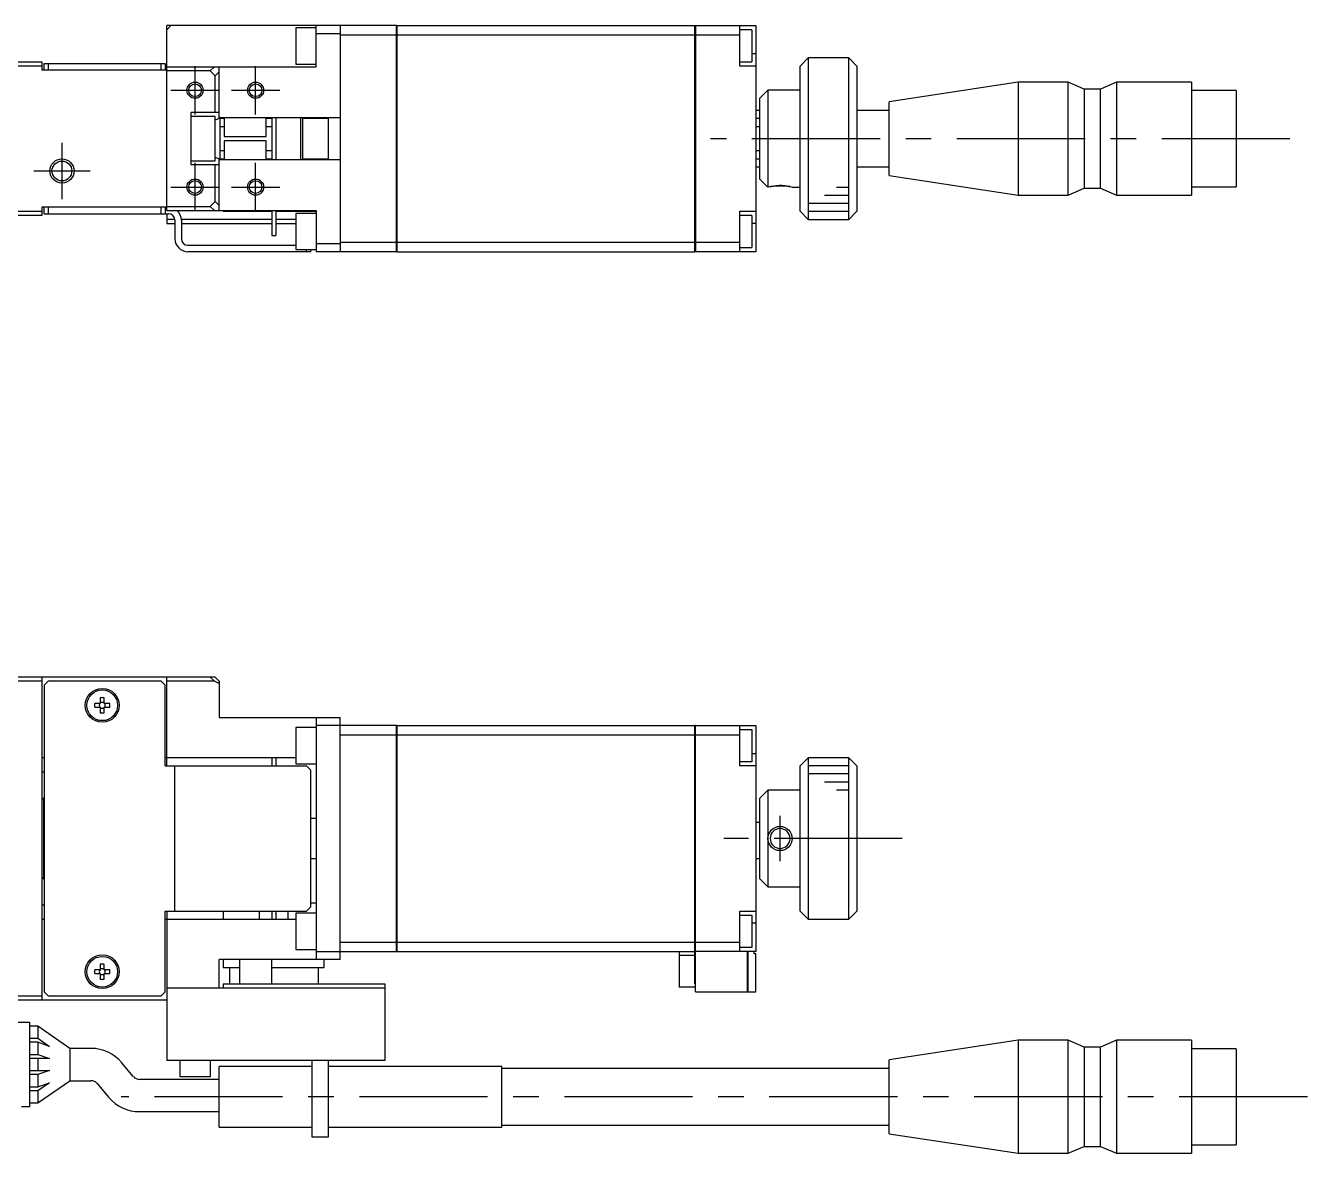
# Model space of a CAD drawing. Extents: x -1 to 675, y -8 to 372.
# Drawn here: x 169.8 to 328.6, y 232.4 to 372.1 of the extents above; entities that cross this region are included whole.
import ezdxf

# ---------------------------------------------------------------- set-up
doc = ezdxf.new("R2010")
doc.units = 0
doc.header["$LTSCALE"] = 0.5
doc.linetypes.add('CENTER', pattern=[50.8, 31.75, -6.35, 6.35, -6.35])
for name, color, linetype in [('MSM_CENTER', 1, 'CENTER'), ('MSM_CONTINUOUS', 7, 'CONTINUOUS'), ('MSM_NARROW', 5, 'CONTINUOUS')]:
    doc.layers.add(name, color=color, linetype=linetype)

msp = doc.modelspace()

# ---------------------------------------------------------------- linework, layer by layer
at = {"layer": 'MSM_CENTER'}
for p, q in [((190.75, 361.13), (190.75, 367.13)), ((198.25, 361.13), (198.25, 367.13)), ((187.75, 364.13), (193.75, 364.13)), ((195.25, 364.13), (201.25, 364.13)), ((174.25, 357.63), (174.25, 350.63)), ((326.44, 358.13), (254.64, 358.13)), ((190.75, 349.13), (190.75, 355.13)), ((198.25, 349.13), (198.25, 355.13)), ((170.75, 354.13), (177.75, 354.13)), ((187.75, 352.13), (193.75, 352.13)), ((195.25, 352.13), (201.25, 352.13)), ((263.25, 268.63), (263.25, 274.23)), ((278.39, 271.43), (256.27, 271.43)), ((328.59, 239.43), (181.58, 239.43))]:
    msp.add_line(p, q, dxfattribs=at)
at = {"layer": 'MSM_CONTINUOUS'}
for p, q in [((187.25, 371.63), (187.75, 372.13)), ((187.25, 349.23), (187.25, 372.13)), ((215.7, 372.13), (187.25, 372.13)), ((203.25, 371.88), (203.25, 367.38)), ((205.75, 371.88), (203.25, 371.88)), ((205.75, 367.03), (205.75, 372.13)), ((208.75, 372.13), (208.75, 344.13)), ((215.7, 344.13), (215.7, 372.13)), ((215.75, 372.12), (215.7, 372.12)), ((215.75, 372.13), (252.7, 372.13)), ((215.75, 372.13), (215.75, 344.13)), ((252.7, 344.13), (252.7, 372.13)), ((252.75, 372.12), (252.7, 372.12)), ((252.75, 372.13), (260.25, 372.13)), ((252.75, 372.13), (252.75, 344.13)), ((258.25, 367.13), (258.25, 372.13)), ((260.25, 372.13), (260.25, 344.13)), ((208.75, 371.13), (205.75, 371.13)), ((208.75, 370.98), (215.7, 370.98)), ((215.75, 370.97), (215.7, 370.97)), ((215.75, 370.98), (252.7, 370.98)), ((252.75, 370.97), (252.7, 370.97)), ((252.75, 370.98), (258.25, 370.98)), ((259.75, 371.63), (258.25, 371.63)), ((259.75, 371.63), (259.75, 367.63)), ((260.25, 368.63), (259.75, 368.63)), ((149.75, 367.63), (171.75, 367.63)), ((171.75, 367.13), (149.75, 367.13)), ((171.75, 367.63), (171.75, 366.63)), ((172.05, 366.63), (172.05, 367.43)), ((172.05, 367.43), (187.05, 367.43)), ((172.55, 367.43), (172.55, 366.63)), ((186.55, 366.63), (186.55, 367.43)), ((187.05, 367.43), (187.05, 366.63)), ((187.25, 367.03), (205.75, 367.03)), ((192.64, 366.53), (193.14, 367.03)), ((193.75, 360.62), (193.75, 367.03)), ((203.25, 367.38), (205.75, 367.38)), ((258.25, 367.63), (259.75, 367.63)), ((260.25, 367.13), (258.25, 367.13)), ((266.75, 368.13), (265.75, 367.13)), ((265.75, 349.13), (265.75, 367.13)), ((266.75, 368.13), (266.75, 348.13)), ((271.75, 368.13), (266.75, 368.13)), ((271.75, 348.13), (271.75, 368.13)), ((272.75, 367.13), (271.75, 368.13)), ((272.75, 367.13), (272.75, 349.13)), ((187.25, 366.63), (171.75, 366.63)), ((192.64, 366.53), (187.25, 366.53)), ((193.25, 365.92), (192.64, 366.53)), ((193.75, 366.42), (193.25, 365.92)), ((193.25, 361.38), (193.25, 365.92)), ((260.75, 363.13), (261.75, 364.13)), ((265.75, 364.13), (261.75, 364.13)), ((261.75, 364.13), (261.75, 352.13)), ((292.75, 365.13), (276.75, 362.7)), ((292.75, 365.13), (292.75, 351.13)), ((298.95, 365.13), (292.75, 365.13)), ((298.95, 351.13), (298.95, 365.13)), ((300.95, 364.28), (298.95, 365.13)), ((300.95, 364.28), (300.95, 351.98)), ((302.95, 364.28), (300.95, 364.28)), ((304.95, 365.13), (302.95, 364.28)), ((302.95, 351.98), (302.95, 364.28)), ((304.95, 365.13), (304.95, 351.13)), ((314.25, 365.13), (304.95, 365.13)), ((314.25, 365.13), (314.25, 351.13)), ((319.75, 364.08), (314.25, 364.08)), ((319.75, 364.08), (319.75, 352.18)), ((260.75, 353.13), (260.75, 363.13)), ((276.75, 353.56), (276.75, 362.7)), ((190.25, 354.88), (190.25, 361.38)), ((193.75, 361.38), (190.25, 361.38)), ((193.25, 360.88), (190.25, 360.88)), ((193.25, 355.38), (193.25, 360.88)), ((193.75, 360.62), (193.25, 360.41)), ((208.75, 360.73), (193.75, 360.73)), ((193.85, 355.53), (193.85, 360.73)), ((194.35, 360.63), (193.85, 360.63)), ((194.25, 360.73), (194.25, 360.63)), ((194.35, 360.73), (194.35, 358.38)), ((199.55, 358.38), (199.55, 360.73)), ((200.25, 360.63), (199.55, 360.63)), ((200.25, 360.73), (200.25, 355.53)), ((200.75, 360.73), (200.75, 355.53)), ((203.85, 355.53), (203.85, 360.73)), ((204.05, 360.73), (204.05, 355.53)), ((207.25, 360.63), (204.05, 360.63)), ((207.25, 360.73), (207.25, 355.53)), ((260.75, 361.63), (260.25, 361.63)), ((260.75, 360.63), (260.25, 360.63)), ((276.75, 361.63), (272.75, 361.63)), ((193.85, 359.63), (194.35, 359.63)), ((199.55, 359.63), (200.25, 359.63)), ((260.25, 359.63), (260.75, 359.63)), ((194.35, 358.38), (199.55, 358.38)), ((194.35, 357.88), (194.35, 355.53)), ((199.55, 357.88), (194.35, 357.88)), ((199.55, 355.53), (199.55, 357.88)), ((193.25, 355.85), (193.75, 355.64)), ((194.35, 356.63), (193.85, 356.63)), ((200.25, 356.63), (199.55, 356.63)), ((260.75, 356.63), (260.25, 356.63)), ((190.25, 355.38), (193.25, 355.38)), ((193.75, 354.88), (190.25, 354.88)), ((193.25, 350.34), (193.25, 354.88)), ((193.75, 349.23), (193.75, 355.64)), ((193.75, 355.53), (208.75, 355.53)), ((193.85, 355.63), (194.35, 355.63)), ((194.25, 355.63), (194.25, 355.53)), ((199.55, 355.63), (200.25, 355.63)), ((204.05, 355.63), (207.25, 355.63)), ((260.25, 355.63), (260.75, 355.63)), ((260.25, 354.63), (260.75, 354.63)), ((272.75, 354.63), (276.75, 354.63)), ((261.75, 352.13), (260.75, 353.13)), ((276.75, 353.56), (292.75, 351.13)), ((264.75, 352.13), (265.75, 352.13)), ((292.75, 351.13), (298.95, 351.13)), ((298.95, 351.13), (300.95, 351.98)), ((300.95, 351.98), (302.95, 351.98)), ((302.95, 351.98), (304.95, 351.13)), ((304.95, 351.13), (314.25, 351.13)), ((314.25, 352.18), (319.75, 352.18)), ((187.25, 349.63), (171.75, 349.63)), ((171.75, 349.63), (171.75, 348.63)), ((172.05, 348.83), (172.05, 349.63)), ((172.55, 349.63), (172.55, 348.83)), ((186.55, 348.83), (186.55, 349.63)), ((187.05, 349.63), (187.05, 348.83)), ((187.25, 349.73), (192.64, 349.73)), ((192.64, 349.73), (193.25, 350.34)), ((193.14, 349.23), (192.64, 349.73)), ((193.25, 350.34), (193.75, 349.84)), ((171.75, 348.63), (158.75, 348.63)), ((158.87, 349.13), (171.75, 349.13)), ((172.05, 348.83), (187.45, 348.83)), ((187.25, 349.23), (205.75, 349.23)), ((187.25, 348.83), (187.25, 347.63)), ((188.25, 348.13), (187.25, 348.13)), ((188.25, 348.03), (188.25, 345.73)), ((200.25, 348.13), (189.05, 348.13)), ((189.05, 348.03), (189.05, 345.73)), ((194.25, 349.23), (194.25, 349.13)), ((194.25, 349.13), (200.25, 349.13)), ((200.25, 349.23), (200.25, 346.13)), ((200.75, 349.23), (200.75, 346.13)), ((200.75, 349.13), (205.75, 349.13)), ((203.25, 348.13), (200.75, 348.13)), ((203.25, 348.88), (203.25, 344.38)), ((205.75, 348.88), (203.25, 348.88)), ((205.75, 349.23), (205.75, 344.13)), ((258.25, 349.13), (260.25, 349.13)), ((258.25, 344.13), (258.25, 349.13)), ((259.75, 348.63), (258.25, 348.63)), ((259.75, 348.63), (259.75, 344.63)), ((265.75, 349.13), (266.75, 348.13)), ((266.75, 348.13), (271.75, 348.13)), ((271.75, 348.13), (272.75, 349.13)), ((187.25, 347.63), (188.25, 347.63)), ((189.05, 347.63), (200.25, 347.63)), ((200.75, 347.63), (203.25, 347.63)), ((260.25, 347.63), (259.75, 347.63)), ((189.85, 344.93), (203.25, 344.93)), ((200.25, 346.13), (200.75, 346.13)), ((205.75, 345.13), (208.75, 345.13)), ((208.75, 345.29), (215.7, 345.29)), ((215.75, 345.29), (215.7, 345.29)), ((215.75, 345.29), (252.7, 345.29)), ((252.75, 345.29), (252.7, 345.29)), ((252.75, 345.29), (258.25, 345.29)), ((205.05, 344.13), (189.85, 344.13)), ((203.25, 344.38), (205.75, 344.38)), ((204.55, 344.13), (204.55, 344.38)), ((205.05, 344.38), (205.05, 344.13)), ((215.7, 344.13), (205.75, 344.13)), ((215.75, 344.14), (215.7, 344.14)), ((215.75, 344.13), (252.7, 344.13)), ((252.75, 344.14), (252.7, 344.14)), ((260.25, 344.13), (252.75, 344.13)), ((258.25, 344.63), (259.75, 344.63)), ((193.25, 291.43), (149.75, 291.43)), ((171.75, 290.93), (159.37, 290.93)), ((171.75, 291.43), (171.75, 251.43)), ((172.55, 290.93), (172.05, 290.43)), ((186.55, 290.93), (172.55, 290.93)), ((187.05, 290.43), (186.55, 290.93)), ((187.25, 280.43), (187.25, 291.43)), ((193.14, 290.93), (187.25, 290.93)), ((193.14, 290.93), (192.64, 291.43)), ((193.75, 290.62), (193.14, 290.93)), ((193.25, 291.43), (193.75, 290.93)), ((193.75, 290.93), (193.75, 286.43)), ((172.05, 290.43), (172.05, 252.43)), ((187.05, 280.43), (187.05, 290.43)), ((179.01, 288.17), (178.33, 288.17)), ((178.33, 287.69), (179.01, 287.69)), ((179.01, 288.84), (179.01, 288.17)), ((179.01, 287.69), (179.01, 287.01)), ((179.49, 288.17), (179.49, 288.84)), ((180.17, 288.17), (179.49, 288.17)), ((179.49, 287.01), (179.49, 287.69)), ((179.49, 287.69), (180.17, 287.69)), ((193.75, 286.43), (208.75, 286.43)), ((205.75, 286.43), (205.75, 256.43)), ((208.75, 256.43), (208.75, 286.43)), ((203.25, 285.18), (203.25, 280.68)), ((205.75, 285.18), (203.25, 285.18)), ((215.7, 285.43), (205.75, 285.43)), ((215.7, 257.43), (215.7, 285.43)), ((215.75, 285.42), (215.7, 285.42)), ((215.75, 285.43), (252.7, 285.43)), ((215.75, 285.43), (215.75, 257.43)), ((252.7, 253.43), (252.7, 285.43)), ((252.75, 285.42), (252.7, 285.42)), ((252.75, 252.43), (252.75, 285.43)), ((252.75, 285.43), (260.25, 285.43)), ((258.25, 280.43), (258.25, 285.43)), ((258.25, 284.93), (259.75, 284.93)), ((259.75, 284.93), (259.75, 280.93)), ((260.25, 285.43), (260.25, 257.43)), ((208.75, 284.27), (215.7, 284.27)), ((215.75, 284.27), (215.7, 284.27)), ((215.75, 284.27), (252.7, 284.27)), ((252.75, 284.27), (252.7, 284.27)), ((252.75, 284.27), (258.25, 284.27)), ((172.05, 281.43), (171.75, 281.43)), ((203.25, 281.43), (187.05, 281.43)), ((200.25, 281.43), (200.25, 280.43)), ((200.75, 281.43), (200.75, 280.43)), ((260.25, 281.93), (259.75, 281.93)), ((266.75, 281.43), (265.75, 280.43)), ((266.75, 281.43), (266.75, 261.43)), ((271.75, 281.43), (266.75, 281.43)), ((271.75, 261.43), (271.75, 281.43)), ((272.75, 280.43), (271.75, 281.43)), ((171.75, 279.68), (172.05, 279.68)), ((187.05, 280.43), (204.55, 280.43)), ((188.25, 262.43), (188.25, 280.43)), ((203.25, 280.68), (205.75, 280.68)), ((205.05, 279.93), (204.55, 280.43)), ((205.05, 279.93), (205.05, 262.93)), ((259.75, 280.93), (258.25, 280.93)), ((260.25, 280.43), (258.25, 280.43)), ((265.75, 262.43), (265.75, 280.43)), ((272.75, 280.43), (272.75, 262.43)), ((171.95, 276.43), (171.75, 276.23)), ((172.05, 276.43), (171.95, 276.43)), ((171.95, 276.43), (171.95, 266.43)), ((260.75, 276.43), (261.75, 277.43)), ((260.75, 266.43), (260.75, 276.43)), ((265.75, 277.43), (261.75, 277.43)), ((261.75, 277.43), (261.75, 265.43)), ((205.05, 273.93), (205.75, 273.93)), ((260.75, 273.43), (260.25, 273.43)), ((205.75, 268.93), (205.05, 268.93)), ((260.75, 268.93), (260.25, 268.93)), ((171.75, 266.63), (171.95, 266.43)), ((171.95, 266.43), (172.05, 266.43)), ((261.75, 265.43), (260.75, 266.43)), ((261.75, 265.43), (265.75, 265.43)), ((172.05, 263.18), (171.75, 263.18)), ((187.05, 252.43), (187.05, 262.43)), ((187.05, 262.43), (204.55, 262.43)), ((187.25, 262.43), (187.25, 243.93)), ((194.25, 262.43), (194.25, 261.43)), ((198.75, 261.43), (198.75, 262.43)), ((200.25, 262.43), (200.25, 261.43)), ((200.75, 262.43), (200.75, 261.43)), ((202.25, 262.43), (202.25, 261.43)), ((203.25, 262.18), (203.25, 257.68)), ((205.75, 262.18), (203.25, 262.18)), ((204.55, 262.43), (205.05, 262.93)), ((205.75, 263.43), (205.05, 263.43)), ((258.25, 262.43), (260.25, 262.43)), ((258.25, 257.43), (258.25, 262.43)), ((265.75, 262.43), (266.75, 261.43)), ((271.75, 261.43), (272.75, 262.43)), ((171.75, 261.43), (172.05, 261.43)), ((187.05, 261.43), (203.25, 261.43)), ((258.25, 261.93), (259.75, 261.93)), ((259.75, 261.93), (259.75, 257.93)), ((260.25, 260.93), (259.75, 260.93)), ((266.75, 261.43), (271.75, 261.43)), ((203.25, 257.68), (205.75, 257.68)), ((205.75, 257.43), (215.7, 257.43)), ((208.75, 258.58), (215.7, 258.58)), ((215.75, 258.58), (215.7, 258.58)), ((215.75, 257.44), (215.7, 257.44)), ((215.75, 258.58), (252.7, 258.58)), ((215.75, 257.43), (252.7, 257.43)), ((250.75, 257.43), (250.75, 253.03)), ((252.75, 258.58), (252.7, 258.58)), ((252.75, 257.44), (252.7, 257.44)), ((252.75, 258.58), (258.25, 258.58)), ((260.25, 257.43), (252.75, 257.43)), ((259.75, 257.93), (258.25, 257.93)), ((259.2, 252.43), (259.2, 257.43)), ((259.25, 257.43), (259.25, 252.43)), ((260.05, 257.13), (260.05, 257.43)), ((179.01, 255.84), (179.01, 255.17)), ((179.49, 255.17), (179.49, 255.84)), ((193.75, 252.93), (193.75, 256.43)), ((208.75, 256.43), (193.75, 256.43)), ((194.25, 256.43), (194.25, 255.43)), ((196.25, 256.43), (196.25, 253.43)), ((200.25, 253.43), (200.25, 256.43)), ((206.75, 255.43), (206.75, 256.43)), ((252.7, 256.93), (250.75, 256.93)), ((260.25, 257.13), (260.05, 257.13)), ((260.25, 252.43), (260.25, 257.13)), ((179.01, 255.17), (178.33, 255.17)), ((178.33, 254.69), (179.01, 254.69)), ((179.01, 254.69), (179.01, 254.01)), ((180.17, 255.17), (179.49, 255.17)), ((179.49, 254.01), (179.49, 254.69)), ((179.49, 254.69), (180.17, 254.69)), ((194.25, 255.43), (196.25, 255.43)), ((195, 255.43), (195, 253.43)), ((200.25, 255.43), (206.75, 255.43)), ((206, 255.43), (206, 253.43)), ((187.25, 252.93), (214.25, 252.93)), ((194.25, 253.43), (214.25, 253.43)), ((194.25, 253.43), (194.25, 252.93)), ((214.25, 253.43), (214.25, 243.93)), ((252.75, 253.03), (250.75, 253.03)), ((252.75, 253.43), (252.7, 253.43)), ((109.75, 251.43), (187.25, 251.43)), ((159.37, 251.93), (171.75, 251.93)), ((172.05, 252.43), (172.55, 251.93)), ((172.55, 251.93), (186.55, 251.93)), ((186.55, 251.93), (187.05, 252.43)), ((252.75, 252.43), (259.2, 252.43)), ((259.25, 252.48), (259.2, 252.48)), ((259.25, 252.43), (260.25, 252.43)), ((168.25, 248.68), (170.25, 248.68)), ((170.25, 248.68), (170.25, 238.18)), ((171.25, 248.18), (170.25, 248.18)), ((175.25, 245.43), (171.25, 248.18)), ((171.25, 248.18), (171.25, 246.68)), ((170.25, 246.68), (171.25, 246.68)), ((171.25, 246.68), (172.71, 245.68)), ((292.75, 246.43), (276.75, 244)), ((292.75, 246.43), (292.75, 232.43)), ((298.95, 246.43), (292.75, 246.43)), ((298.95, 232.43), (298.95, 246.43)), ((300.95, 245.58), (298.95, 246.43)), ((304.95, 246.43), (302.95, 245.58)), ((304.95, 246.43), (304.95, 232.43)), ((314.25, 246.43), (304.95, 246.43)), ((314.25, 246.43), (314.25, 232.43)), ((171.25, 246.18), (170.25, 246.18)), ((170.25, 244.68), (171.25, 244.68)), ((172.71, 245.68), (171.25, 246.18)), ((171.25, 246.18), (171.25, 244.68)), ((171.25, 244.68), (172.71, 244.18)), ((175.25, 245.43), (175.25, 241.43)), ((177.85, 245.43), (175.25, 245.43)), ((300.95, 245.58), (300.95, 233.28)), ((302.95, 245.58), (300.95, 245.58)), ((302.95, 233.28), (302.95, 245.58)), ((319.75, 245.38), (314.25, 245.38)), ((319.75, 245.38), (319.75, 233.48)), ((172.71, 244.18), (170.25, 244.18)), ((171.25, 244.18), (171.25, 242.68)), ((183.1, 241.95), (181.68, 243.64)), ((214.25, 243.93), (187.25, 243.93)), ((188.85, 243.93), (188.85, 241.93)), ((192.65, 241.93), (192.65, 243.93)), ((205.25, 243.18), (193.75, 243.18)), ((193.75, 235.68), (193.75, 243.18)), ((205.25, 234.43), (205.25, 243.93)), ((207.25, 243.93), (207.25, 234.43)), ((228.75, 243.18), (207.25, 243.18)), ((228.75, 235.68), (228.75, 243.18)), ((276.75, 234.86), (276.75, 244)), ((170.25, 242.68), (172.71, 242.68)), ((171.25, 242.18), (170.25, 242.18)), ((172.71, 242.68), (171.25, 242.18)), ((171.25, 242.18), (171.25, 240.68)), ((193.75, 241.59), (183.87, 241.59)), ((188.85, 241.93), (192.65, 241.93)), ((276.75, 242.93), (228.75, 242.93)), ((170.25, 240.68), (171.25, 240.68)), ((171.25, 240.18), (170.25, 240.18)), ((171.25, 238.68), (175.25, 241.43)), ((171.25, 240.68), (172.71, 241.18)), ((172.71, 241.18), (171.25, 240.18)), ((171.25, 240.18), (171.25, 238.68)), ((175.25, 241.43), (177.85, 241.43)), ((178.62, 241.07), (180.04, 239.38)), ((170.25, 238.68), (171.25, 238.68)), ((170.25, 238.18), (169.25, 238.18)), ((183.87, 237.59), (193.75, 237.59)), ((193.75, 235.68), (205.25, 235.68)), ((207.25, 235.68), (228.75, 235.68)), ((228.75, 235.93), (276.75, 235.93)), ((207.25, 234.43), (205.25, 234.43)), ((276.75, 234.86), (292.75, 232.43)), ((292.75, 232.43), (298.95, 232.43)), ((298.95, 232.43), (300.95, 233.28)), ((300.95, 233.28), (302.95, 233.28)), ((302.95, 233.28), (304.95, 232.43)), ((304.95, 232.43), (314.25, 232.43)), ((314.25, 233.48), (319.75, 233.48))]:
    msp.add_line(p, q, dxfattribs=at)
for centre, radius in [((190.75, 364.13), 0.783), ((198.25, 364.13), 0.783), ((174.25, 354.13), 1.23), ((190.75, 352.13), 0.783), ((198.25, 352.13), 0.783), ((179.25, 287.93), 2.1), ((179.25, 287.93), 1.9), ((179.25, 254.93), 2.1), ((179.25, 254.93), 1.9)]:
    msp.add_circle(centre, radius, dxfattribs=at)
at = {"layer": 'MSM_CONTINUOUS', "extrusion": (0, 0, -1)}
msp.add_circle((-263.25, 271.43), 1.23, dxfattribs=at)
at = {"layer": 'MSM_CONTINUOUS'}
for centre, radius, start, end in [((263.25, 346.26), 6, 77.9757, 102.0243), ((187.45, 348.03), 0.8, 0, 90), ((187.45, 348.03), 1.6, 0, 48.5903), ((189.85, 345.73), 1.6, 180, 270), ((189.85, 345.73), 0.8, 180, 270), ((179.25, 287.93), 0.95, 165.3667, 194.6333), ((179.25, 287.93), 0.365, 138.8496, 221.1504), ((179.25, 287.93), 0.95, 75.3667, 104.6333), ((179.25, 287.93), 0.365, 48.8496, 131.1504), ((179.25, 287.93), 0.365, 228.8496, 311.1504), ((179.25, 287.93), 0.365, 318.8496, 41.1504), ((179.25, 287.93), 0.95, 345.3667, 14.6333), ((179.25, 287.93), 0.95, 255.3667, 284.6333), ((179.25, 254.93), 0.95, 75.3667, 104.6333), ((179.25, 254.93), 0.95, 165.3667, 194.6333), ((179.25, 254.93), 0.365, 138.8496, 221.1504), ((179.25, 254.93), 0.365, 48.8496, 131.1504), ((179.25, 254.93), 0.365, 228.8496, 311.1504), ((179.25, 254.93), 0.365, 318.8496, 41.1504), ((179.25, 254.93), 0.95, 345.3667, 14.6333), ((179.25, 254.93), 0.95, 255.3667, 284.6333), ((177.85, 240.43), 5, 40, 90), ((183.87, 242.59), 1, 220, 270), ((177.85, 240.43), 1, 40, 90), ((183.87, 242.59), 5, 220, 270)]:
    msp.add_arc(centre, radius, start, end, dxfattribs=at)
at = {"layer": 'MSM_NARROW'}
for p, q in [((264.52, 352.19), (264.75, 352.13)), ((268.75, 351.13), (271.75, 351.13)), ((270.25, 352.13), (271.75, 352.13)), ((266.75, 350.13), (271.75, 350.13)), ((266.75, 349.13), (271.75, 349.13)), ((271.75, 280.43), (266.75, 280.43)), ((271.75, 279.43), (266.75, 279.43)), ((271.75, 278.43), (268.75, 278.43)), ((271.75, 277.43), (270.25, 277.43))]:
    msp.add_line(p, q, dxfattribs=at)
for centre, radius in [((190.75, 364.13), 1), ((198.25, 364.13), 1), ((174.25, 354.13), 1.5), ((190.75, 352.13), 1), ((198.25, 352.13), 1), ((263.25, 271.43), 1.5)]:
    msp.add_circle(centre, radius, dxfattribs=at)
msp.add_arc((263.25, 346.34), 5.98, 77.7879, 104.4982, dxfattribs=at)

doc.saveas('drawing.dxf')
